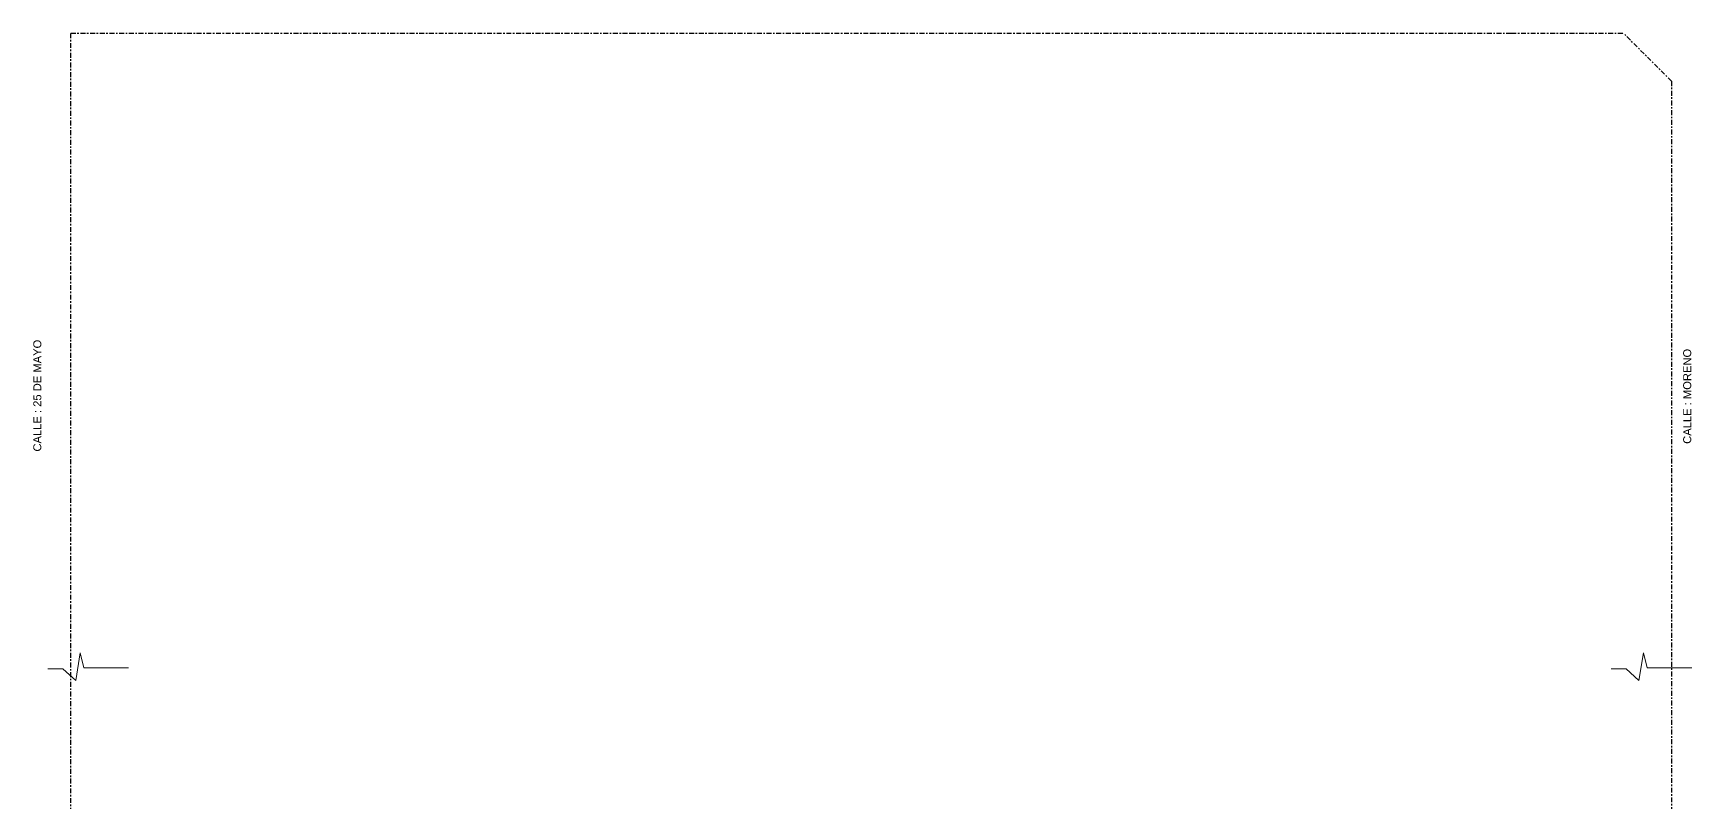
# Model space of a CAD drawing. Header units: metres. Extents: x 1166 to 1459, y -137 to 62.
# Drawn here: x 1354.8 to 1458.4, y 14.1 to 62.2 of the extents above; entities that cross this region are included whole.
import ezdxf

# ---------------------------------------------------------------- set-up
doc = ezdxf.new("R2010")
doc.units = ezdxf.units.M
doc.header["$LTSCALE"] = 0.508
doc.linetypes.add('ACAD_ISO10W100', pattern=[18, 12, -3, 0, -3])
for name, color, linetype in [('1-EJES', 9, 'ACAD_ISO10W100'), ('2-texto', 9, 'Continuous'), ('referencia', 9, 'Continuous')]:
    doc.layers.add(name, color=color, linetype=linetype)
doc.styles.add('swiss', font='swissel.ttf')

msp = doc.modelspace()

# ---------------------------------------------------------------- linework, layer by layer
at = {"layer": '1-EJES', "linetype": 'ACAD_ISO10W100', "ltscale": 0.05}
for p, q in [((1357.174, -34.917), (1357.174, 62.173)), ((1357.174, 62.173), (1392.174, 62.173)), ((1392.174, 62.173), (1407.174, 62.173)), ((1407.174, 62.173), (1437.174, 62.173)), ((1437.174, 62.173), (1447.174, 62.173)), ((1447.174, 62.173), (1454.174, 62.173)), ((1457.174, 59.173), (1454.174, 62.173)), ((1457.174, 59.173), (1457.174, -34.917))]:
    msp.add_line(p, q, dxfattribs=at)
at = {"layer": 'referencia', "linetype": 'Continuous', "lineweight": 0}
for p, q in [((1357.48, 21.72), (1357.768, 23.445)), ((1357.768, 23.445), (1357.985, 22.506)), ((1455.145, 21.72), (1455.433, 23.445)), ((1455.433, 23.445), (1455.65, 22.506)), ((1355.733, 22.454), (1356.683, 22.454)), ((1356.683, 22.454), (1357.48, 21.72)), ((1357.985, 22.506), (1360.78, 22.506)), ((1453.398, 22.454), (1454.348, 22.454)), ((1454.348, 22.454), (1455.145, 21.72)), ((1455.65, 22.506), (1458.446, 22.506))]:
    msp.add_line(p, q, dxfattribs=at)

# ---------------------------------------------------------------- texts
at = {"layer": '2-texto', "char_height": 0.5, "attachment_point": 1, "rotation": 90, "style": 'swiss'}
for s, insert in [('{\\fArial|b0|i0|c0|p34;CALLE : 25 DE MAYO}', (1354.831, 36.028)), ('{\\fArial|b0|i0|c0|p34;CALLE : MORENO}', (1457.907, 36.51))]:
    msp.add_mtext_dynamic_manual_height_columns(s, width=13.40179, gutter_width=1, heights=[0], dxfattribs=dict(at, insert=insert))

doc.saveas('drawing.dxf')
